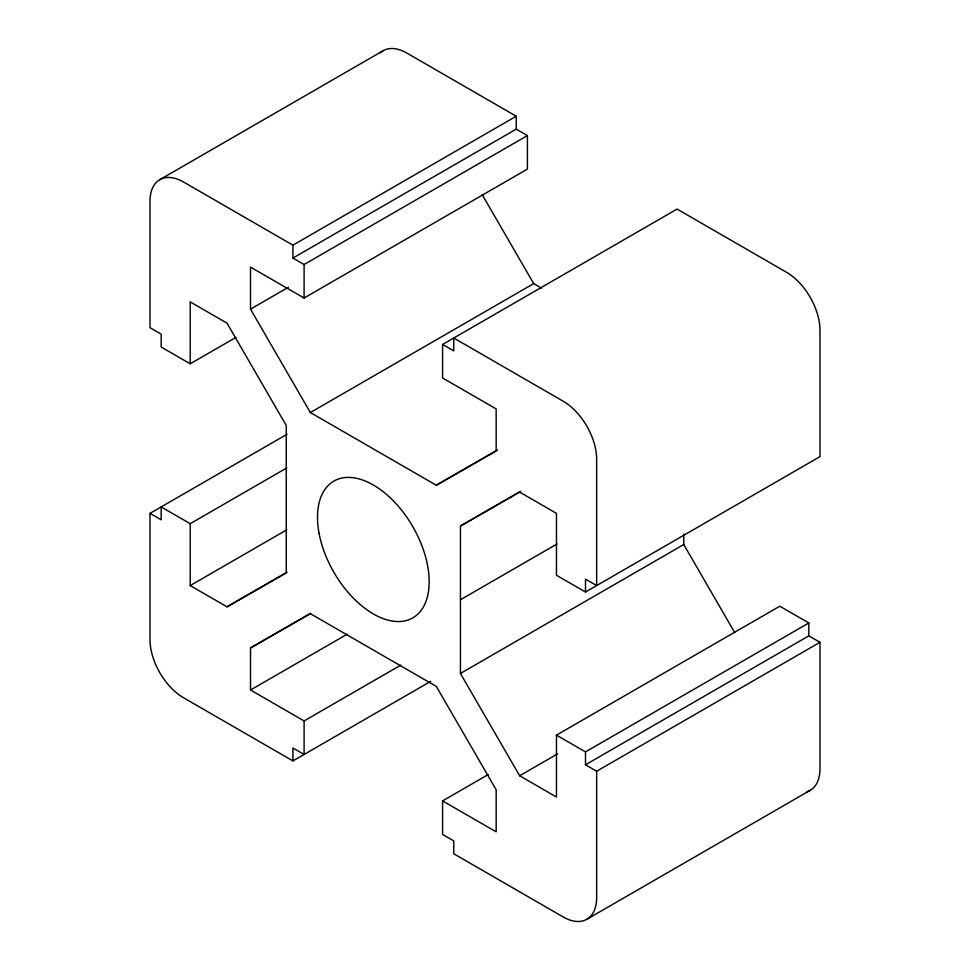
<?xml version="1.0" encoding="UTF-8"?>
<svg xmlns="http://www.w3.org/2000/svg" width="970" height="970" viewBox="0 0 970 970"><rect width="100%" height="100%" fill="white"/><g stroke="black" fill="none" stroke-linecap="round" stroke-linejoin="round"><path stroke-width="1.45" d="M159.832 179.656L383.15 50.719M292.928 245.167L516.246 116.23L516.246 129.131L292.928 258.068L292.928 245.167L183.512 181.996A47.372 27.354 60 0 0 150.01 201.336L150.01 327.702L161.178 334.141L161.178 347.042L190.217 363.798L235.928 337.414M292.928 258.068L304.095 264.507L527.413 135.582L527.413 169.095L304.095 298.032L250.515 267.102L250.515 309.151L310.364 412.541L436.306 485.255L496.167 450.977L496.167 408.928L442.587 377.985L442.587 344.471L677.072 209.083L786.488 272.255A47.372 27.354 60 0 1 819.989 330.273L819.989 456.627L585.492 592.015L556.465 575.258L556.465 513.36L519.653 492.117L460.435 526.031L460.435 673.471L519.653 775.77L556.465 797.025L556.465 735.139L779.783 606.201L808.822 622.958L808.822 635.859L585.492 764.784L585.492 751.895L808.822 622.958M250.515 309.151L288.381 287.278M310.364 412.541L533.694 283.604L541.563 288.151M430.777 681.328L292.928 760.916L183.512 697.745A47.372 27.354 60 0 1 150.01 639.727L150.01 513.372L287.144 434.196M150.01 513.372L161.178 519.811L161.178 506.922L190.217 523.679L286.853 467.879M190.217 523.679L190.217 585.577L286.853 529.778M436.306 485.255L497.695 449.813M190.217 585.577L227.016 606.82L287.096 572.142M460.435 526.031L520.514 491.341M400.743 665.153L304.095 720.94L250.515 690.01L250.515 647.96L310.582 613.282M250.515 690.01L347.151 634.21M460.435 599.751L557.083 543.952M460.435 673.471L683.753 544.534L683.753 534.009M806.882 791.775A47.372 27.354 60 0 0 819.989 768.664L819.989 642.298L596.659 771.235L596.659 897.589A47.372 27.354 60 0 1 563.158 916.941L453.754 853.77L453.754 840.869L442.587 834.418L442.587 800.905L488.286 774.509M519.653 775.77L557.532 753.908M586.85 919.281L810.168 790.344M227.016 606.82L286.247 572.906L286.247 425.466L227.016 323.155L190.217 301.912L190.217 363.798M250.515 647.96L310.364 613.683L436.306 686.396L496.167 789.786L496.167 831.836L442.587 800.905M516.246 116.23L406.842 53.059A47.372 27.354 60 0 0 380.264 52.853M516.246 129.131L527.413 135.582M442.587 344.471L453.754 350.91L453.754 338.021L563.158 401.192A47.372 27.354 60 0 1 596.659 459.21L596.659 585.565L585.492 579.126L585.492 592.015M808.822 635.859L819.989 642.298M556.465 735.139L585.492 751.895M585.492 764.784L596.659 771.235M482.163 194.606L533.694 283.604M683.753 544.534L734.629 632.416M304.095 264.507L304.095 298.032M304.095 720.94L304.095 754.466L292.928 748.028L292.928 760.916M319.069 533.294A78.958 45.59 60 0 0 411.838 618.387A78.958 45.59 60 0 0 389.103 496.725A78.958 45.59 60 0 0 319.069 533.294"/></g></svg>
